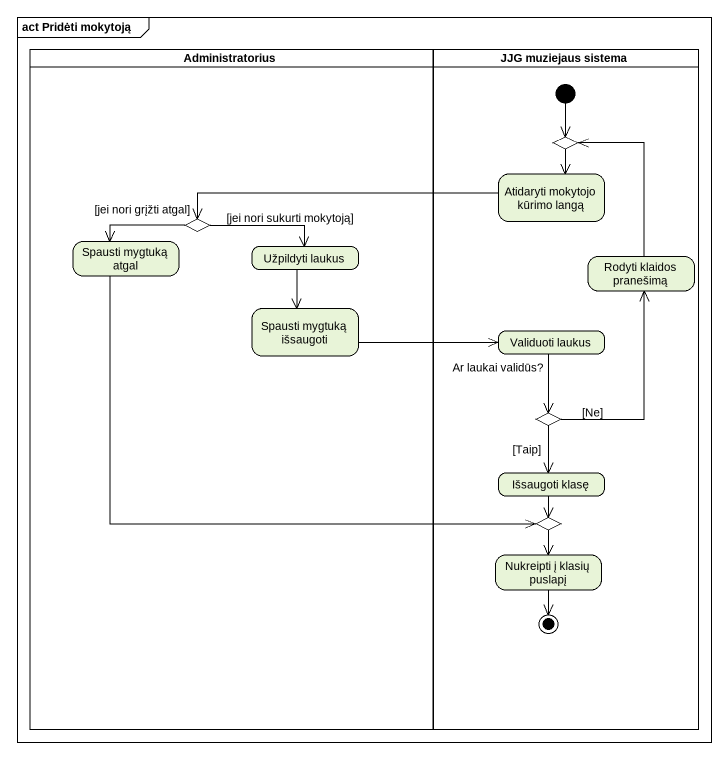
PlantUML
@startuml
mainframe act Pridėti mokytoją
hide empty description
state Administratorius <<partition>> {
  state choice2 <<choice>>
  state "Spausti mygtuką atgal" as Spausti_mygtuką_atgal
  state "Užpildyti laukus" as Užpildyti_laukus
  state "Spausti mygtuką išsaugoti" as Spausti_mygtuką_išsaugoti
}
state "JJG muziejaus sistema" as JJG_muziejaus_sistema <<partition>> {
  state "Atidaryti mokytojo kūrimo langą" as Atidaryti_mokytojo_kūrimo
  state choice1 <<choice>>
  state "Rodyti klaidos pranešimą" as Rodyti_klaidos_pranešimą
  state "Validuoti laukus" as Validuoti_laukus
  state choice3 <<choice>>
  state "Išsaugoti klasę" as Išsaugoti_klasę
  state "Nukreipti į klasių puslapį" as Nukreipti_į_klasių_puslapį
  state choice4 <<choice>>
  [*] --> choice1
  Nukreipti_į_klasių_puslapį --> [*]
}
Atidaryti_mokytojo_kūrimo -left-> choice2
choice1 --> Atidaryti_mokytojo_kūrimo
choice2 -left-> Spausti_mygtuką_atgal : [jei nori grįžti atgal]
choice2 -right-> Užpildyti_laukus : [jei nori sukurti mokytoją]
Spausti_mygtuką_atgal --> choice4
Užpildyti_laukus --> Spausti_mygtuką_išsaugoti
Rodyti_klaidos_pranešimą -up-> choice1
Spausti_mygtuką_išsaugoti -right-> Validuoti_laukus
Validuoti_laukus --> choice3 : Ar laukai validūs?
choice3 -up-> Rodyti_klaidos_pranešimą : [Ne]
choice3 --> Išsaugoti_klasę : [Taip]
Išsaugoti_klasę --> choice4
choice4 --> Nukreipti_į_klasių_puslapį
@enduml
